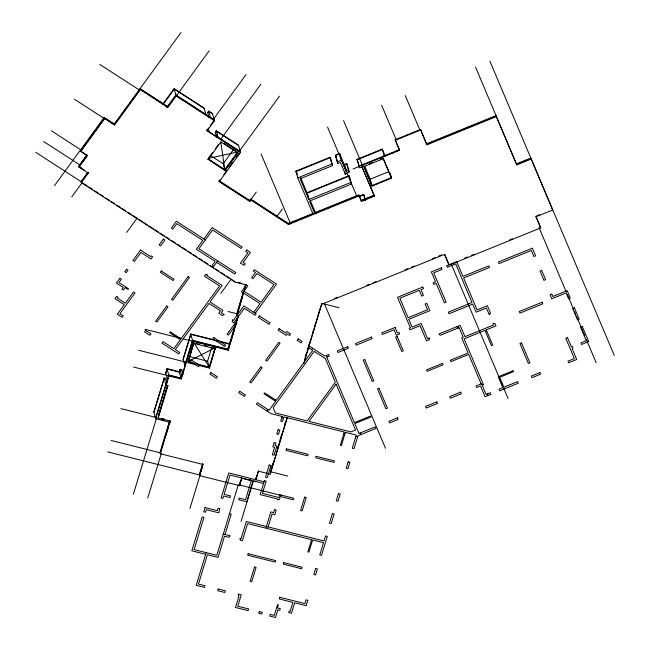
<?xml version="1.0" encoding="UTF-8"?>
<svg xmlns="http://www.w3.org/2000/svg" width="650" height="650" viewBox="0 0 650 650"><rect width="100%" height="100%" fill="white"/><g stroke="black" fill="none" stroke-linecap="round" stroke-linejoin="round"><path stroke-width="0.97" d="M167.009 382.517L165.896 378.463L164.149 378.024L153.831 411.889L155.683 418.665L170.235 422.321M167.009 368.631L169.024 375.984L181.244 379.048L179.237 371.702L167.009 368.631L165.734 372.824L167.586 379.6M153.944 412.327L164.271 378.454L166.018 378.893M165.856 373.254L167.131 369.062L179.351 372.133L180.099 369.704L181.846 370.142M155.561 418.234L165.888 384.361M167.472 379.161L168.748 374.977L180.968 378.04L181.716 375.611M155.683 418.665L168.862 375.408L181.09 378.471L192.587 340.746L228.727 349.822M255.287 481.122L255.442 481.699L241.824 478.278L239.574 485.656L199.574 475.621L202.979 464.466L160.184 453.724L170.146 421.029L158.096 418.007L167.911 385.808L166.164 385.369L169.024 375.984M133.323 494.325L156.398 418.584M158.397 415.098L167.058 386.693M179.237 371.702L179.977 369.273L181.724 369.704L183.081 374.668M215.15 340.104L190.734 333.97L183.097 359.044L184.949 365.812M183.211 359.474L190.848 334.409L216.247 340.779M184.827 365.381L192.465 340.316L228.613 349.391M181.244 379.048L192.741 341.323L190.734 333.97M169.309 421.866L159.908 452.717L111.183 440.489M188.118 360.75L189.004 357.858M190.767 352.072L192.237 347.254M192.822 345.321L193.7 342.428M169.991 420.452L160.184 453.724M188.24 361.181L193.822 342.859L188.102 362.724L195.886 364.674M165.921 435.468L168.545 426.839M169.13 424.921L170.007 422.037M147.769 497.957L161.379 453.286M198.803 365.406L209.495 368.095L207.602 361.173L211.721 347.677M196.576 363.911L209.219 367.088L215.093 347.799M212.298 347.498L215.215 348.229L209.341 367.518L197.673 364.585M209.495 368.095L215.215 348.229M236.543 314.283L243.206 292.411M244.368 288.608L245.521 284.806M243.328 292.841L236.819 315.299L245.936 284.286L244.774 288.088M238.022 311.886L240.053 305.232M240.63 303.331L242.661 296.668M227.793 349.18L237.412 317.598M237.827 317.07L228.069 350.188L192.741 341.323M228.069 350.188L238.566 315.738M228.776 348.408L229.645 345.556M230.222 343.663L232.245 337.017M232.83 335.116L234.276 330.371M202.702 463.458L199.225 474.866L107.705 451.888M200.996 471.518L202.442 466.765M189.906 508.536L200.102 475.077M206.164 552.622L196.202 585.317L204.498 587.397L205.002 585.723L198.453 584.074L207.399 554.734L218.051 557.408L224.51 536.193L229.011 537.322L230.311 535.844L223.275 534.081M238.347 484.681L216.816 555.295L194.114 549.591L203.921 517.4L202.174 516.961L191.856 550.834L205.652 554.296M239.509 483.949L240.378 481.089M241.662 477.709L239.574 485.656M225.022 534.519L231.229 514.15L229.482 513.711M241.077 521.381L253.597 480.301M255.751 478.79L256.62 475.93M255.864 479.221L258.188 471.599M256.027 479.798L258.481 470.649M270.766 470.21L272.829 463.45M277.241 448.971L278.712 444.145M279.89 440.286L281.946 433.526M284.302 425.807L285.179 422.906M305.183 357.264L306.654 352.438M307.239 350.512L309.887 341.827M312.244 334.1L313.129 331.199M314.308 327.332L315.778 322.498M318.134 314.762L319.02 311.862M287.17 417.219L270.164 474.118L258.635 471.226M304.623 359.921L321.783 303.599L303.891 363.415M270.164 474.118L287.324 417.796M268.133 526.931L272.066 514.02L274.861 514.719L276.169 510.445L274.649 509.251L273.626 512.606L270.831 511.907L266.134 527.329L268.133 526.931L324.025 540.962L325.553 535.933L327.299 536.372L321.531 555.319L319.784 554.881L323.513 542.636L312.642 539.906L308.912 552.151L307.864 551.891L311.594 539.646L247.585 523.575L242.369 540.678L240.362 540.174L240.622 539.337L239.834 539.142L240.086 538.306L241.134 538.566L246.35 521.462L266.386 526.492M250.648 199.388L249.754 201.403L250.648 199.388L288.681 224.461L359.068 195.869L358.914 195.293L288.527 223.884M54.478 185.673L104.219 117.431L114.319 123.963L180.993 32.5M246.09 284.863L235.113 282.108L81.307 182.626L88.246 173.103L78.967 167.107L87.173 155.854L80.478 151.044L104.561 118.008L114.595 124.971L140.359 89.627L140.205 89.05L114.441 124.394M81.153 150.28L104.398 118.397M80.632 151.621L104.723 118.584L104.561 118.008M86.897 154.838L78.691 166.091L81.226 167.732M78.967 167.107L78.812 166.53L87.011 155.277L87.173 155.854M80.291 165.1L81.461 163.491M82.639 161.882L86.734 156.252M87.969 172.096L81.031 181.618L35.742 152.327M71.776 196.861L82.29 182.439M162.849 104.122L174.135 88.652L204.124 108.054L205.985 114.822M162.971 104.553L174.249 89.082L204.246 108.485M166.961 107.209L175.866 94.989L205.863 114.392M167.082 107.64L175.987 95.42L214.297 120.201L210.332 125.645M140.262 89.578L167.83 107.396L176.142 95.997L174.135 88.652M176.678 95.379L209.211 50.749M249.754 201.403L219.237 181.667L240.508 152.49L207.09 130.877L214.451 120.778L212.444 113.433L208.731 111.028L207.683 112.474L209.04 117.431M207.797 112.905L208.853 111.459L212.566 113.864M126.726 232.399L137.239 217.969M213.501 119.202L246.041 74.571M208.341 128.976L209.089 131.698L206.936 130.301L208.634 127.969M240.508 152.49L238.493 145.137L216.296 130.78L215.239 132.226L216.596 137.183M215.361 132.657L216.409 131.211L238.615 145.576M215.776 136.435L216.938 134.843M220.992 138.897L260.886 84.175M208.439 158.218L212.534 152.596M215.467 148.582L218.392 144.56M208.008 159.599L220.894 141.928L237.973 152.969L225.087 170.641L207.854 159.023L224.924 170.064L237.811 152.393L237.973 152.969M225.087 170.641L223.194 163.727L233.732 149.264M208.544 159.12L224.811 169.634L237.697 151.962L208.699 158.373M239.557 150.906L279.451 96.176M219.204 180.919L220.374 179.311M223.803 174.606L226.834 170.446M229.125 167.31L232.708 162.386M236.21 157.584L239.176 153.522M203.848 238.989L212.152 227.589L242.149 246.992L241.101 248.43L212.591 229.994L198.916 248.747L235.747 272.569L234.691 274.007L216.653 262.34M251.046 199.29L256.303 192.075M249.649 201.354L250.705 199.916M217.701 260.894L213.468 266.703L212.461 265.094L215.166 261.381L196.381 249.226L202.792 240.427L176.808 223.624L172.868 229.028L171.381 228.069L176.377 221.219L205.335 239.947M220.87 293.296L231.392 278.866M277.111 216.149L282.368 208.934M253.76 312.293L260.049 303.672L241.483 291.671L246.35 285.001L247.837 285.959L244.018 291.192L261.097 302.234L273.983 284.562L256.904 273.512L253.094 278.744L251.607 277.786L255.418 272.553L253.264 271.164L254.321 269.717L276.518 284.074L255.247 313.259M266.858 410.938L267.914 409.492M274.463 400.514L275.088 399.644M311.529 349.659L312.585 348.213M214.216 348.246L187.826 361.717L193.659 363.179M313.276 214.557L297.773 177.897L295.921 171.121L330.078 157.251L332.597 165.612L300.137 178.799L308.88 199.485L350.813 182.455L348.961 175.679L307.027 192.709L308.88 199.485M347.498 165.571L346.824 163.979L344.37 164.97L339.544 153.4L335.319 155.114L337.846 163.483L340.381 162.451L345.353 174.224L349.229 171.909L346.702 163.54L344.248 164.539L346.109 171.316L348.554 170.316L346.702 163.54M339.658 153.831L335.433 155.553L336.107 157.146M297.773 177.897L331.931 164.019L330.078 157.251M337.171 161.891L341.396 160.176L339.544 153.4M358.914 195.293L361.424 201.435L374.359 196.186L361.481 165.709L399.523 150.256L395.159 139.734L420.517 129.431L426.936 144.812L496.34 116.618L496.186 116.041L426.774 144.235M395.314 140.311L420.68 130.008L420.517 129.431M361.993 166.725L359.539 167.716L357.021 159.356L382.298 149.086L385.117 155.911M382.411 149.516L357.134 159.786L357.809 161.379L357.021 159.356M358.873 166.132L399.36 149.679L395.159 139.734M353.088 168.935L359.58 166.294M383.719 156.487L388.359 154.602M390.219 153.847L392.998 152.718M396.711 151.214L399.498 150.077M369.241 163.784L372.019 162.654M380.348 159.266L383.126 158.137L391.365 177.637L371.922 185.534L363.683 166.034L372.084 186.111L391.527 178.214L390.13 173.103M363.846 166.619L383.289 158.722L383.126 158.145M426.66 143.804L496.064 115.611M349.082 176.109L307.149 193.148L300.568 177.426M349.635 177.271L351.488 184.048L309.554 201.077L314.649 213.119M372.084 186.111L370.191 179.189L388.708 171.665M313.056 213.436L288.405 223.454L250.526 198.957L249.478 200.395L218.961 180.659M314.925 212.68L358.792 194.862L361.148 200.428L374.083 195.179M358.93 196.284L363.602 194.391L364.398 196.414M359.052 196.722L363.724 194.821M361.481 165.709L361.319 165.132L374.205 195.609L361.27 200.866L361.424 201.435M516.482 163.898L530.855 158.064M531.131 159.071L516.758 164.913L516.596 164.336L530.969 158.494L552.654 209.991L535.998 216.759L540.711 227.898L450.003 264.745M536.77 215.808L539.541 214.679M334.726 298.342L337.537 297.204M366.584 285.399L369.395 284.261M373.149 282.734L375.96 281.596M405.007 269.791L407.818 268.653M411.572 267.126L414.383 265.988M432.185 258.757L434.996 257.611M438.742 256.092L441.553 254.946M321.945 304.176L444.527 254.377L449.069 265.119M464.807 258.091L467.61 256.945M471.348 255.426L474.159 254.288M509.689 239.858L512.492 238.713M481.138 383.866L476.06 385.921L476.734 387.514L480.537 385.97L485.079 396.711L490.994 394.306L490.327 392.714L486.094 394.436L482.227 385.279L483.494 384.767L464.092 338.861L495.966 325.91L494.918 323.448L492.927 323.416L493.602 325.008L464.937 336.651L460.168 325.349L438.864 334.011L440.294 335.286L459.144 327.632L463.247 337.334L461.727 337.959L468.081 352.991L450.328 360.206L450.938 361.636L468.691 354.429L481.138 383.866L482.649 385.109M237.924 282.327L241.808 283.294M321.62 303.331L339.081 307.718M227.988 311.504L236.722 313.698M217.108 340.592L229.807 343.785M219.18 341.518L229.921 344.216M145.056 329.314L181.326 338.423M183.284 338.91L192.107 341.128M196.739 343.598L199.656 344.329M204.514 345.548L207.439 346.279M193.976 343.436L215.369 348.806M189.126 356.533L207.602 361.173M187.947 362.148L195.723 364.098M138.669 350.277L185.721 362.082M133.559 367.039L168.399 375.789M281.694 417.796L283.441 418.234M343.956 433.42L345.004 433.688M355.875 436.418L357.622 436.857M161.647 418.356L164.426 419.055M120.892 408.623L155.724 417.373M161.387 419.697L164.296 420.428M270.319 471.681L287.787 476.068M264.079 481.78L228.759 472.916L221.114 497.981L222.861 498.42L223.608 495.991L229.938 497.575L230.449 495.901L224.112 494.309L229.994 475.028L251.387 480.399L245.513 499.679L239.176 498.095L238.672 499.769L246.748 501.8L253.134 480.837L263.567 483.454M248.471 479.416L251.396 480.147M239.216 484.9L281.832 495.601M210.47 117.374L214.175 119.771M176.142 95.997L214.451 120.778M206.814 129.87L208.967 131.259M218.026 137.118L240.232 151.482M206.936 130.301L240.346 151.913M140.083 88.619L167.562 106.389M140.205 89.05L167.83 107.396M223.99 143.455L235.373 150.816M99.816 64.431L139.165 89.879M210.186 155.309L223.194 163.727M250.803 199.964L288.681 224.461M249.592 200.826L219.074 181.09L219.237 181.667M104.723 118.584L114.595 124.971M74.441 99.231L103.691 118.154M51.407 130.829L80.665 149.752M80.478 151.044L86.198 154.749M43.631 141.505L79.641 164.791M78.812 166.53L84.719 170.349M83.696 183.698L87.1 185.9M88.798 186.997L92.194 189.199M94.746 190.848L98.142 193.042M99.848 194.139L103.244 196.341M105.796 197.99L109.192 200.192M110.89 201.289L114.294 203.482M116.838 205.132L120.242 207.334M121.94 208.431L125.336 210.632M127.888 212.282L131.284 214.476M132.982 215.581L136.386 217.774M138.938 219.424L142.334 221.626M144.032 222.722L147.428 224.924M149.134 226.021L153.384 228.768M155.082 229.864L158.478 232.066M160.176 233.163L164.426 235.909M166.124 237.014L169.528 239.208M171.226 240.313L175.476 243.059M177.174 244.156L180.57 246.358M182.276 247.455L186.518 250.201M188.224 251.298L191.62 253.5M193.318 254.597L196.714 256.799M199.266 258.448L202.67 260.642M204.368 261.747L207.764 263.941M210.316 265.59L213.712 267.792M215.41 268.889L218.814 271.091M221.366 272.74L224.762 274.934M226.46 276.031L229.856 278.233M232.408 279.882L235.113 282.108M194.236 343.281L209.219 367.088M489.889 61.157L614.258 355.379M475.516 66.991L516.596 164.336M496.34 116.618L516.758 164.913M535.844 216.182L540.711 227.898M538.996 227.467L566.199 291.834M567.385 294.637L573.69 309.554M574.486 311.423L575.664 314.218M576.452 316.087L584.732 335.676M586.308 339.406L596.172 362.724M420.68 130.008L426.936 144.812M405.267 95.534L419.811 129.943M451.693 265.119L502.954 386.384M503.742 388.253L508.081 398.507M381.591 105.146L396.11 139.49M444.624 254.264L448.793 264.111M487.451 393.884L488.126 395.476M457.795 326.316L458.469 327.909M456.95 326.658L457.624 328.25M383.289 158.722L391.527 178.214M364.699 166.197L370.191 179.189M343.549 120.599L362.026 164.304M348.554 170.316L349.229 171.909M345.312 167.196L344.923 166.132L346.036 170.186M348.961 175.679L349.749 177.702M327.576 127.091L346.003 170.698M346.791 172.559L356.598 195.756M341.396 160.176L346.109 171.316M350.813 182.455L351.488 184.048M330.866 159.274L330.192 157.682L296.043 171.551L296.814 173.388M331.931 164.019L332.597 165.612M310.172 200.289L315.924 213.752M295.921 171.121L297.473 174.785M261.121 154.082L290.152 222.747M324.171 303.241L385.499 448.305M360.238 432.973L360.912 434.566M326.438 355.347L327.113 356.931M552.492 209.414L552.654 209.991M382.298 149.086L384.15 155.862M374.205 195.609L374.359 196.186M369.915 184.186L370.906 187.809M358.053 162.281L359.539 167.716M364.276 195.975L365.389 200.037M363.602 194.391L365.211 200.257M345.191 166.766L346.052 169.918M344.614 171.511L345.353 174.224M335.985 156.707L337.846 163.483M307.702 194.301L307.816 194.732M308.067 195.642L308.807 198.356M289.843 223.348L289.998 223.925M216.296 130.78L218.148 137.556M208.731 111.028L210.584 117.804M179.977 369.273L181.829 376.041M202.979 464.466L202.816 463.889L199.574 475.621M167.911 385.808L167.749 385.231L158.096 418.007M164.149 378.024L166.164 385.369M169.479 422.126L169.634 422.703M88.246 173.103L88.091 172.526L81.153 182.049L81.307 182.626M220.764 141.911L224.811 169.634M205.034 507.569L203.759 511.761L205.506 512.2L206.269 509.689L218.757 512.817L219.749 508.649L218.002 508.211L217.262 510.64L205.034 507.569M218.278 589.054L217.766 590.728L224.843 592.508L225.355 590.826L218.278 589.054M274.146 442.569L272.829 446.883L274.576 447.322L272.301 454.781L274.048 455.219L276.835 446.087L275.088 445.648L275.892 443.007L274.146 442.569M278.094 429.618L276.754 434.013L278.501 434.452L279.841 430.048L278.094 429.618M282.1 416.447L280.702 421.062L282.441 421.501L283.847 416.886L344.37 432.079L340.356 445.242L341.404 445.51L345.41 432.348L356.289 435.077L352.276 448.24L354.023 448.679L357.955 435.76L375.879 428.48L375.204 426.896L358.971 433.485L354.786 423.581L371.02 416.983L370.614 416.032L354.38 422.622L326.69 357.11L329.347 356.021L328.681 354.437L324.699 356.054L309.684 346.344L308.636 347.783L312.715 350.423L276.274 400.416L264.623 392.876L263.989 393.738L275.649 401.277L269.1 410.264L257.441 402.724L256.392 404.162L271.131 413.692L282.1 416.447M264.412 480.691L260.171 494.609L277.769 499.021L277.509 499.866L279.484 499.549L280.02 497.786L262.429 493.366L266.159 481.13L264.412 480.691M269.189 465.01L265.484 477.173L267.231 477.604L270.936 465.449L269.189 465.01M248.137 553.678L247.682 555.189L275.275 562.12L275.738 560.609L248.137 553.678M238.623 594.165L238.111 595.839L238.989 596.058L235.511 607.457L248.089 610.618L248.601 608.936L237.77 606.222L241.248 594.823L238.623 594.165M286.471 448.866L286.008 450.377L307.669 455.812L308.124 454.301L286.471 448.866M254.516 567.011L250.144 581.352L251.713 581.742L256.084 567.409L254.516 567.011M279.646 494.715L279.183 496.218L293.329 499.777L293.792 498.266L279.646 494.715M259.252 611.617L258.741 613.291L261.714 614.039L262.218 612.357L259.252 611.617M283.766 562.624L283.311 564.135L301.649 568.734L302.104 567.231L283.766 562.624M316.16 456.316L315.697 457.827L334.035 462.434L334.498 460.923L316.16 456.316M304.671 497.112L300.584 510.526L302.152 510.924L306.239 497.51L304.671 497.112M270.254 614.38L269.742 616.054L275.511 617.5L277.834 609.871L279.801 610.366L280.312 608.684L277.387 607.953L278.354 604.768L277.566 604.573L274.276 615.387L270.254 614.38M279.793 597.277L279.281 598.951L292.906 602.371L290.217 611.179L289.217 610.927L288.706 612.601L291.452 613.291L294.645 602.81L306.174 605.702L307.84 600.259L306.093 599.82L304.939 603.59L279.793 597.277M315.64 568.457L313.804 574.494L315.551 574.933L317.387 568.896L315.64 568.457M332.377 513.549L329.436 523.185L331.183 523.624L334.124 513.988L332.377 513.549M338.479 493.512L336.261 500.801L338.008 501.239L340.226 493.951L338.479 493.512M348.14 461.817L346.198 468.187L347.945 468.626L349.887 462.256L348.14 461.817M119.901 278.306L116.423 283.067L123.183 287.438L121.997 289.063L123.484 290.022L125.247 287.609L128.066 289.429L128.546 288.779L118.966 282.588L121.379 279.273L119.901 278.306M126.522 269.222L124.735 271.676L126.222 272.634L128.009 270.181L126.522 269.222M140.514 250.031L132.941 260.423L134.42 261.381L140.944 252.436L151.044 258.968L152.62 256.799L151.133 255.84L150.605 256.563L140.514 250.031M116.634 296.416L114.977 298.691L124.264 304.696L117.317 314.218L122.143 317.338L123.199 315.892L119.86 313.731L135.005 292.963L133.518 291.996L125.312 303.249L117.52 298.212L118.121 297.383L116.634 296.416M163.386 239.037L159.128 244.879L160.615 245.838L164.873 239.996L163.386 239.037M161.281 271.001L160.331 272.301L173.03 280.507L173.972 279.216L161.281 271.001M145.624 330.395L144.568 331.841L149.914 335.303L150.971 333.856L145.624 330.395M166.676 306.012L155.634 321.165L156.967 322.026L168.009 306.881L166.676 306.012M188.126 276.583L171.511 299.382L172.851 300.243L189.467 277.452L188.126 276.583M205.619 274.471L204.409 276.128L219.562 285.927L181.017 338.804L170.178 331.793L169.544 332.654L180.383 339.666L173.834 348.644L162.996 341.632L161.947 343.078L178.726 353.933L179.774 352.487L175.321 349.611L208.975 303.444L220.407 310.838L218.725 313.146L222.511 315.591L224.234 314.584L221.268 312.666L222.95 310.359L210.031 301.998L222.097 285.447L206.952 275.649L207.577 274.779L205.619 274.471M246.756 249.966L245.7 251.412L247.934 252.85L240.411 263.169L244.205 265.306L245.261 263.859L243.108 262.47L250.469 252.371L246.756 249.966M191.067 359.791L190.011 361.229L198.551 366.754L199.599 365.308L191.067 359.791M213.818 337.569L212.875 338.869L224.754 346.548L225.696 345.248L213.818 337.569M232.554 319.963L232.164 321.839L233.724 322.847L244.319 308.311L255.166 315.323L256.214 313.877L243.888 305.906L233.293 320.442L232.554 319.963M235.576 322.554L227.061 334.246L228.394 335.108L236.909 323.424L235.576 322.554M210.884 372.613L209.836 374.051L216.296 378.235L217.352 376.789L210.884 372.613M259.334 315.9L258.277 317.338L269.051 324.301L270.099 322.863L259.334 315.9M279.159 328.721L278.102 330.159L286.203 335.4L287.251 333.954L289.591 335.465L290.639 334.027L286.821 331.549L285.764 332.995L279.159 328.721M239.769 391.292L238.721 392.738L244.359 396.386L245.416 394.94L239.769 391.292M260.821 366.909L249.779 382.054L251.119 382.923L262.161 367.77L260.821 366.909M278.704 342.379L265.663 360.271L266.996 361.14L280.036 343.249L278.704 342.379M298.212 338.926L297.164 340.364L301.064 342.883L302.112 341.445L298.212 338.926M314.202 351.39L273.154 407.696L275.381 412.961L307.109 420.924L335.319 382.216L325.333 358.581L314.202 351.39M336.123 384.118L308.953 421.387L350.943 431.925L355.542 430.056L336.123 384.118M441.391 267.816L431.332 271.903L435.532 281.848L433.079 282.839L433.753 284.432L436.207 283.441L444.413 302.851L446.103 302.169L433.696 272.805L442.065 269.409L441.391 267.816M456.69 261.601L446.631 265.688L447.306 267.28L455.674 263.876L472.022 302.543L448.346 312.162L449.02 313.755L472.688 304.135L476.093 312.171L486.403 307.986L489.157 314.511L490.003 314.161L489.702 313.446L490.547 313.105L487.419 305.703L477.108 309.896L463.621 277.989L489.572 267.451L488.898 265.858L462.946 276.396L456.69 261.601M422.768 287.032L397.491 297.302L410.369 327.771L409.273 328.217L409.947 329.81L420.087 325.691L426.514 340.884L429.301 339.755L428.968 338.959L429.731 338.65L429.39 337.854L427.529 338.609L421.111 323.416L412.059 327.088L408.769 319.288L429.902 310.708L426.79 303.347L425.1 304.029L427.538 309.798L408.094 317.696L399.856 298.204L419.299 290.306L421.736 296.075L423.426 295.384L420.989 289.624L423.442 288.624L422.768 287.032M532.358 248.203L498.371 262.007L499.046 263.599L531.334 250.486L533.894 256.531L535.584 255.84L532.358 248.203M347.701 346.71L337.301 350.927L337.976 352.519L348.368 348.294L347.701 346.71M371.451 337.058L355.477 343.549L356.151 345.142L372.125 338.65L371.451 337.058M395.086 327.462L381.769 332.865L382.444 334.457L394.062 329.737L396.419 335.303L399.628 334.002L398.962 332.41L397.434 333.027L395.086 327.462M541.702 270.327L540.012 271.009L543.952 280.321L545.642 279.63L541.702 270.327M397.174 336.399L395.655 337.017L401.773 351.496L403.301 350.878L397.174 336.399M364.764 359.539L363.244 360.157L372.255 381.477L373.774 380.859L364.764 359.539M551.761 294.109L550.071 294.799L551.753 298.781L566.126 292.939L568.612 298.829L570.302 298.139L567.141 290.664L552.768 296.498L551.761 294.109M542.116 302.226L519.285 311.496L519.959 313.089L542.791 303.818L542.116 302.226M486.712 330.98L485.444 331.492L491.433 345.654L492.7 345.142L486.712 330.98M574.405 307.848L572.715 308.531L577.492 319.832L579.183 319.142L574.405 307.848M378.983 388.253L377.463 388.871L385.864 408.761L387.392 408.143L378.983 388.253M442.552 363.366L426.489 369.891L427.099 371.321L443.162 364.796L442.552 363.366M521.495 342.948L519.967 343.574L528.377 363.464L529.896 362.846L521.495 342.948M582.278 326.463L580.588 327.153L586.3 340.673L580.938 342.859L581.604 344.451L588.664 341.583L582.278 326.463M567.474 337.602L565.784 338.293L574.356 358.581L568.019 361.156L568.685 362.749L576.721 359.483L572.008 348.343L572.983 347.953L572.309 346.361L571.342 346.759L567.474 337.602M513.037 370.76L498.241 376.773L502.84 387.636L498.948 389.212L499.622 390.804L518.302 383.216L517.628 381.623L503.848 387.221L499.663 377.317L513.443 371.719L513.037 370.76M397.442 417.861L388.903 421.33L389.577 422.923L398.109 419.453L397.442 417.861M436.832 401.854L425.506 406.461L426.181 408.054L437.507 403.447L436.832 401.854M460.679 392.178L449.686 396.638L450.361 398.231L461.346 393.762L460.679 392.178M539.947 372.556L531.326 376.058L532.001 377.65L540.621 374.148L539.947 372.556"/></g></svg>
